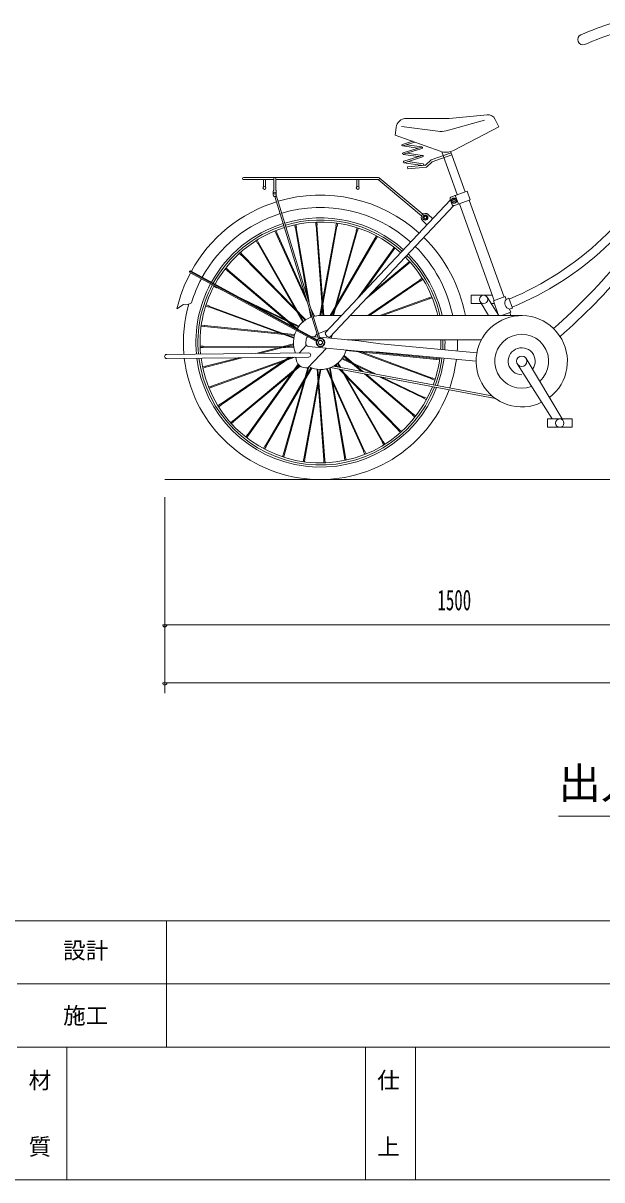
# Model space of a CAD drawing. Units: millimetres, scale not verified. Extents: x -5740 to 5740, y -4020 to 4020.
# Drawn here: x 1575 to 2969, y -4020 to -1233 of the extents above; entities that cross this region are included whole.
import ezdxf
from ezdxf.enums import TextEntityAlignment as Align

# ---------------------------------------------------------------- set-up
doc = ezdxf.new("R2010")
doc.units = ezdxf.units.MM
doc.header["$LTSCALE"] = 10
doc.linetypes.add('DOUBLE_CHAIN2', pattern=[12.8, 9, -1, 0.6, -0.6, 0.6, -1])
for name, color, linetype, lineweight in [('0-0_0', 2, 'DOUBLE_CHAIN2', 18), ('0-2_2_0_BOLD', 7, 'Continuous', 18), ('0-5_2_5_DIM', 3, 'Continuous', 18), ('0-6_2_6_HATCH', 6, 'Continuous', 18), ('0-7_F_F_', 5, 'Continuous', 18)]:
    doc.layers.add(name, color=color, linetype=linetype, lineweight=lineweight)
doc.styles.add('ＭＳ ゴシック', font='')
doc.styles.get('ＭＳ ゴシック').set_extended_font_data('MS Gothic')

# ---------------------------------------------------------------- blocks, each defined once
blk = doc.blocks.new('j')
at = {"layer": '0-6_2_6_HATCH', "color": 2}
for p, q in [((14489.23, -459.74), (14396.33, -485.29)), ((14275.83, -477.54), (14273.53, -495.64)), ((14273.53, -495.64), (14382.13, -534.71)), ((14376.63, -486.65), (14289.13, -475.14)), ((14291.23, -518.09), (14315.13, -510.59)), ((14291.53, -521.98), (14328.43, -527.14)), ((14321.33, -512.84), (14292.43, -521.9)), ((14336.93, -524.49), (14292.83, -538.29)), ((14294.03, -542.11), (14338.03, -528.3)), ((14337.73, -524.42), (14300.83, -519.25)), ((14330.03, -547.34), (14293.23, -542.18)), ((14338.53, -544.69), (14294.53, -558.49)), ((14295.73, -562.3), (14339.73, -548.5)), ((14302.53, -539.45), (14338.93, -544.55)), ((14346.83, -568.3), (14360.23, -555.63)), ((14360.23, -555.63), (14408.23, -538.33)), ((14409.93, -543.04), (14362.93, -559.98)), ((14423.23, -639.03), (14386.13, -535.93)), ((14407.83, -537.25), (14442.03, -632.25)), ((14294.83, -562.38), (14340.53, -568.78)), ((14303.63, -571.87), (14346.83, -568.3)), ((14304.03, -576.85), (14303.63, -571.87)), ((14349.03, -573.14), (14304.03, -576.85)), ((14341.13, -564.81), (14304.23, -559.65)), ((14362.93, -559.98), (14349.03, -573.14)), ((13908.53, -598.14), (14233.53, -598.14)), ((13981.03, -603.14), (13908.53, -603.14)), ((13956.03, -603.14), (13956.03, -620.69)), ((13961.03, -620.69), (13961.03, -603.14)), ((13981.03, -628.19), (13981.03, -600.64)), ((13986.03, -600.64), (13986.03, -628.19)), ((14233.53, -603.14), (13986.03, -603.14)), ((14181.03, -620.69), (14181.03, -603.14)), ((14186.03, -603.14), (14186.03, -620.69)), ((14337.13, -690.09), (14232.63, -603.14)), ((14235.13, -598.72), (14340.33, -686.25)), ((13980.03, -630.64), (13980.03, -640.64)), ((13987.03, -630.64), (13987.03, -640.64)), ((13987.03, -640.12), (14092.43, -985)), ((14446.73, -630.55), (14409.13, -644.11)), ((14426.13, -661.89), (14418.53, -640.72)), ((14454.43, -651.72), (14446.73, -630.55)), ((14088.63, -986.17), (13984.03, -644.1)), ((14406.73, -652.06), (14105.23, -972.14)), ((14116.13, -982.43), (14414.63, -665.55)), ((14406.13, -650.51), (14410.33, -662.27)), ((14416.73, -665.28), (14454.43, -651.72)), ((14512.53, -894.34), (14428.53, -661.04)), ((14452.03, -652.57), (14536.13, -885.87)), ((14341.33, -691.56), (14346.23, -688.75)), ((14341.33, -697.19), (14341.33, -691.56)), ((14346.23, -688.75), (14351.13, -691.56)), ((14351.13, -691.56), (14351.13, -697.19)), ((14353.13, -687.09), (14364.03, -697.37)), ((14032.83, -719.34), (14031.53, -711.84)), ((14035.73, -718.71), (14032.83, -719.34)), ((14033.33, -719.23), (14061.43, -883.56)), ((14034.53, -711.33), (14035.73, -718.71)), ((14066.03, -898.64), (14035.23, -718.82)), ((14099.53, -930.71), (14083.23, -712.93)), ((14085.13, -705.26), (14085.73, -712.85)), ((14085.23, -712.86), (14101.53, -930.93)), ((14092.33, -930.45), (14131.43, -715.29)), ((14133.43, -715.56), (14094.43, -930.44)), ((14130.93, -715.22), (14132.23, -707.73)), ((14133.93, -715.63), (14130.93, -715.22)), ((14135.23, -708.27), (14133.93, -715.63)), ((14184.83, -719.88), (14182.83, -727.2)), ((14339.33, -701.67), (14350.23, -711.96)), ((14346.23, -700.01), (14341.33, -697.19)), ((14351.13, -697.19), (14346.23, -700.01)), ((13942.03, -756.76), (13938.33, -750.15)), ((13983.63, -726.88), (13986.73, -733.7)), ((13989.53, -732.58), (13986.33, -725.65)), ((13986.73, -733.7), (13989.53, -732.58)), ((13987.23, -733.52), (14062.23, -899.82)), ((14057.63, -884.74), (13989.03, -732.77)), ((14116.73, -930.45), (14224.93, -745.13)), ((14226.73, -746.07), (14119.03, -930.45)), ((14123.03, -930.45), (14180.43, -726.42)), ((14182.33, -727.04), (14125.13, -930.45)), ((14230.93, -739.84), (14227.13, -746.3)), ((14050.83, -946.42), (13942.43, -756.5)), ((13944.13, -755.43), (14052.43, -945.11)), ((14267.23, -772.36), (14182.83, -889.72)), ((14193.23, -878.68), (14268.83, -773.6)), ((14271.13, -765.98), (14266.83, -772.05)), ((14266.83, -772.05), (14269.13, -773.91)), ((14269.13, -773.91), (14273.63, -767.73)), ((13903.63, -786.03), (13898.43, -780.66)), ((14056.53, -942.03), (13904.03, -785.69)), ((13905.53, -784.35), (14058.23, -940.9)), ((14303.93, -806.65), (14201.53, -891.74)), ((14212.83, -879.79), (14302.63, -805.17)), ((14308.13, -799.93), (14302.33, -804.79)), ((14302.33, -804.79), (14304.33, -807.02)), ((14304.33, -807.02), (14310.03, -802.24)), ((14083.53, -992.27), (13778.83, -826.44)), ((13779.83, -824.68), (14084.53, -990.51)), ((13780.73, -822.93), (14085.43, -988.75)), ((13869.53, -822.97), (13863.73, -818.05)), ((13869.83, -822.58), (14030.83, -959.03)), ((14039.53, -963.74), (13871.13, -821)), ((13836.73, -860.36), (13843.43, -863.61)), ((13843.43, -863.61), (13844.33, -862.06)), ((13843.73, -863.17), (13866.43, -874.12)), ((14207.93, -930.49), (14333.03, -845.21)), ((14334.13, -846.91), (14211.53, -930.49)), ((14332.73, -844.78), (14338.93, -840.57)), ((13903.73, -889.83), (14041.63, -956.28)), ((14236.93, -930.5), (14355.13, -888.15)), ((14355.83, -890), (14242.83, -930.5)), ((14354.93, -887.69), (14362.03, -885.12)), ((14523.43, -930.62), (14495.23, -886.28)), ((14538.43, -885.02), (14510.23, -895.19)), ((14538.43, -885.02), (14540.83, -891.67)), ((14547.83, -888.82), (14556.23, -912.37)), ((13747.63, -914.6), (13763.23, -904.17)), ((13824.03, -909.98), (13816.93, -907.35)), ((13818.03, -904.53), (13825.03, -907.13)), ((13825.03, -907.13), (13824.03, -909.98)), ((14029.33, -985.32), (13824.23, -909.51)), ((13824.83, -907.61), (14029.73, -983.32)), ((14040.43, -957.92), (13939.13, -909.1)), ((14070.23, -934.78), (14066.73, -914.65)), ((14070.63, -913.49), (14079.03, -932.09)), ((14498.33, -930.61), (14478.13, -896.77)), ((14504.93, -901.65), (14512.53, -901.65)), ((14510.23, -895.19), (14522.93, -930.62)), ((14071.33, -929.73), (14072.13, -934.08)), ((14077.03, -932.58), (14075.23, -928.57)), ((14144.43, -930.46), (14093.63, -930.44)), ((14578.63, -930.64), (14165.03, -930.47)), ((14549.63, -923.51), (14552.23, -930.63)), ((13813.43, -957.09), (13806.03, -956.34)), ((14030.83, -978.34), (13813.53, -956.59)), ((13813.83, -954.61), (14031.43, -976.38)), ((14085.23, -975.09), (14079.13, -981.54)), ((14112.03, -964.86), (14089.03, -973.66)), ((14119.73, -985.33), (14122.93, -975.15)), ((13937.63, -1021.95), (14028.63, -998.79)), ((14028.73, -1000.82), (13946.13, -1021.87)), ((14059.63, -1002.27), (14042.13, -1020.88)), ((14059.13, -987.21), (14058.23, -997.17)), ((14087.43, -982.32), (14070.73, -980.76)), ((14088.63, -986.94), (14083.73, -995.44)), ((14083.73, -995.44), (14088.63, -1003.94)), ((14098.43, -986.94), (14088.63, -986.94)), ((14103.33, -995.44), (14098.43, -986.94)), ((14098.43, -1003.94), (14103.33, -995.44)), ((14158.23, -988.91), (14481.43, -989.05)), ((14065.03, -1020.64), (13723.13, -1024.16)), ((13723.23, -1034.16), (14065.13, -1030.64)), ((13811.13, -1007.3), (13803.53, -1007.27)), ((13811.03, -1004.8), (14029.43, -1005.89)), ((14029.73, -1007.9), (13811.13, -1006.8)), ((13831.23, -1100.87), (14026.13, -1031.04)), ((14032.23, -1030.98), (13832.03, -1102.73)), ((14022.13, -1031.08), (13854.13, -1145.67)), ((14063.53, -1056.47), (14107.93, -1009.33)), ((14088.63, -1003.94), (14098.43, -1003.94)), ((14192.03, -1064.78), (14149.43, -1028.67)), ((14150.43, -1026.9), (14196.03, -1065.53)), ((14155.73, -1014.5), (14373.33, -1036.27)), ((14362.23, -1083.27), (14180.53, -1016.1)), ((14187.63, -1016.59), (14362.83, -1081.37)), ((14373.53, -1034.29), (14204.13, -1017.34)), ((13816.63, -1052.26), (13809.23, -1054.14)), ((13810.03, -1057.04), (13817.23, -1055.2)), ((13817.23, -1055.2), (13816.63, -1052.26)), ((13816.73, -1052.75), (13896.73, -1032.38)), ((13905.23, -1032.29), (13817.13, -1054.71)), ((13853.03, -1143.97), (14018.53, -1031.12)), ((13883.13, -1184.23), (14043.33, -1051.13)), ((14045.03, -1052.37), (13884.43, -1185.71)), ((13918.33, -1217.28), (14040.13, -1047.89)), ((14041.53, -1049.4), (13919.93, -1218.52)), ((13960.43, -1244.81), (14070.53, -1056.22)), ((14072.43, -1056.92), (13962.13, -1245.75)), ((14004.73, -1263.83), (14063.13, -1056.54)), ((14065.83, -1054.22), (14006.63, -1264.45)), ((14198.03, -1258.11), (14108.13, -1058.79)), ((14110.13, -1058.3), (14199.93, -1257.36)), ((14151.83, -1272.06), (14115.03, -1056.8)), ((14116.93, -1056.1), (14153.83, -1271.64)), ((14515.03, -1130.48), (14117.43, -1055.88)), ((14125.13, -1052.24), (14506.53, -1123.79)), ((14132.43, -1053.61), (14128.93, -1049.98)), ((14130.63, -1048.85), (14135.83, -1054.25)), ((14139.93, -1055.02), (14134.73, -1045.77)), ((14136.23, -1044.46), (14142.53, -1055.5)), ((14218.33, -1069.73), (14145.43, -1034.6)), ((14146.63, -1032.96), (14225.93, -1071.14)), ((14373.63, -1033.79), (14373.23, -1036.76)), ((14373.23, -1036.76), (14380.83, -1037.52)), ((14381.13, -1034.54), (14373.63, -1033.79)), ((14568.03, -1047.35), (14652.13, -1179.63)), ((14676.03, -1179.63), (14589.33, -1034.24)), ((14053.73, -1275.32), (14092.73, -1060.43)), ((14094.73, -1060.43), (14055.73, -1275.59)), ((14101.93, -1278.01), (14085.53, -1059.95)), ((14087.63, -1060.17), (14103.93, -1277.95)), ((14138.53, -1059.83), (14281.63, -1206.52)), ((14283.13, -1205.19), (14141.93, -1060.48)), ((14143.23, -1060.72), (14242.93, -1235.44)), ((14244.63, -1234.38), (14145.83, -1061.2)), ((14199.73, -1071.32), (14316.03, -1169.88)), ((14317.23, -1168.3), (14203.73, -1072.06)), ((14342.43, -1129.48), (14235.63, -1078.06)), ((14243.23, -1079.48), (14343.43, -1127.71)), ((14363.03, -1080.89), (14370.13, -1083.53)), ((13824.03, -1102.94), (13831.03, -1100.41)), ((13832.23, -1103.19), (13825.03, -1105.76)), ((13831.03, -1100.41), (13832.23, -1103.19)), ((14343.63, -1127.27), (14342.23, -1129.92)), ((14342.23, -1129.92), (14349.03, -1133.22)), ((14350.33, -1130.52), (14343.63, -1127.27)), ((13846.43, -1147.83), (13852.73, -1143.55)), ((13854.33, -1146.1), (13848.13, -1150.31)), ((13852.73, -1143.55), (13854.33, -1146.1)), ((14321.43, -1175.12), (14315.73, -1170.27)), ((13877.03, -1188.64), (13882.83, -1183.86)), ((13884.83, -1186.08), (13878.93, -1190.95)), ((13882.83, -1183.86), (13884.83, -1186.08)), ((13920.33, -1218.82), (13915.93, -1224.9)), ((14286.53, -1212.31), (14281.23, -1206.86)), ((13956.13, -1251.04), (13959.93, -1244.58)), ((14245.03, -1234.12), (14242.53, -1235.71)), ((14242.53, -1235.71), (14246.23, -1242.21)), ((14248.83, -1240.73), (14245.03, -1234.12)), ((14002.23, -1271), (14004.33, -1263.68)), ((14004.33, -1263.68), (14007.13, -1264.61)), ((14007.13, -1264.61), (14005.13, -1271.82)), ((14051.93, -1282.61), (14053.23, -1275.24)), ((14102.03, -1285.62), (14101.43, -1278.03)), ((14151.33, -1272.17), (14154.33, -1271.54)), ((14152.63, -1279.55), (14151.33, -1272.17)), ((14154.33, -1271.54), (14155.53, -1279.04)), ((14200.73, -1265.23), (14197.63, -1258.3))]:
    blk.add_line(p, q, dxfattribs=at)
for points in [[(14494.93, -446.94), (14403.53, -455.64), (14300.63, -455.64)], [(14414.13, -532.56), (14523.53, -475.64), (14514.73, -457.9)], [(14085.73, -712.85), (14082.73, -712.95), (14082.13, -705.48)], [(14182.83, -727.2), (14179.93, -726.27), (14182.03, -719.06)], [(13940.93, -748.66), (13944.63, -755.17), (13942.03, -756.76)], [(14227.13, -746.3), (14224.53, -744.9), (14228.33, -738.33)], [(13900.53, -778.57), (13905.93, -784.02), (13903.63, -786.03)], [(13865.73, -815.76), (13871.43, -820.6), (13869.53, -822.97)], [(14340.63, -843.05), (14334.33, -847.33), (14332.73, -844.78)], [(14363.13, -887.94), (14356.03, -890.47), (14354.93, -887.69)], [(14481.03, -901.65), (14456.73, -901.65), (14456.73, -881.65), (14508.03, -881.65)], [(14549.33, -915.21), (14552.03, -922.66), (14529.93, -930.62)], [(13806.33, -953.36), (13813.93, -954.12), (13813.43, -957.09)], [(14091.73, -982.72), (14186.43, -991.54), (14238.03, -998.86), (14470.43, -1020.52)], [(13803.53, -1004.27), (13811.03, -1004.3), (13811.13, -1007.3)], [(14468.53, -1040.43), (14236.23, -1018.78), (14184.13, -1016.43), (14065.03, -1005.33)], [(14369.13, -1086.35), (14362.13, -1083.75), (14363.03, -1080.89)], [(14315.73, -1170.27), (14317.53, -1167.91), (14323.33, -1172.83)], [(13913.53, -1223.15), (13917.93, -1216.97), (13920.33, -1218.82)], [(14281.23, -1206.86), (14283.43, -1204.85), (14288.73, -1210.21)], [(13959.93, -1244.58), (13962.63, -1245.98), (13958.73, -1252.55)], [(14053.23, -1275.24), (14056.23, -1275.66), (14054.83, -1283.15)], [(14101.43, -1278.03), (14104.43, -1277.93), (14105.03, -1285.4)], [(14197.63, -1258.3), (14200.43, -1257.17), (14203.43, -1264)]]:
    blk.add_lwpolyline(points, dxfattribs=at)
for points in [[(14410.43, -656.66), (14410.43, -651.03), (14415.33, -648.22), (14420.23, -651.03), (14420.23, -656.66), (14415.33, -659.48)], [(14640.33, -1179.63), (14700.33, -1179.63), (14700.33, -1199.63), (14640.33, -1199.63)]]:
    blk.add_lwpolyline(points, close=True, dxfattribs=at)
for centre, radius in [((13958.53, -623.14), 3.5), ((13983.53, -635.64), 2.5), ((14183.53, -623.14), 3.5), ((14415.33, -653.85), 6.3), ((14415.33, -653.85), 3), ((14346.23, -694.38), 6.3), ((14346.23, -694.38), 3), ((14486.73, -891.65), 10), ((14093.53, -995.44), 10.5), ((14093.53, -995.44), 5), ((14578.53, -1040.64), 12.5), ((14670.33, -1189.63), 10)]:
    blk.add_circle(centre, radius, dxfattribs=at)
for centre, radius, start, end in [((15112.43, -1177.14), 1002.5, 108.425, 112.97069), ((15112.43, -1177.14), 977.5, 108.3672, 112.97069), ((14726.03, -265.64), 12.5, 112.97061, 292.97058), ((14300.63, -480.64), 25, 89.99992, 172.87489), ((14496.83, -466.85), 20, 26.56413, 95.43941), ((14383.13, -437.08), 50, 262.50403, 285.37616), ((14291.83, -520), 2, 107.40338, 287.40338), ((14337.53, -526.4), 2, 287.40338, 107.40338), ((14293.43, -540.2), 2, 107.40338, 287.40338), ((14339.13, -546.6), 2, 287.40338, 107.40338), ((14395.63, -497.07), 40, 250.20125, 297.47455), ((14264.13, -208.06), 739.5, 292.61365, 334.12314), ((14264.13, -208.06), 760.5, 292.53613, 332.69836), ((14295.13, -560.4), 2, 107.40338, 287.40338), ((14340.83, -566.8), 2, 262.02002, 82.02002), ((13908.53, -600.64), 2.5, 90.00304, 270.00302), ((13983.53, -600.64), 2.5, 0.00304, 180.00302), ((14233.53, -600.64), 2.5, 270.00305, 90.00304), ((13672.33, 154.68), 1487.5, 311.35995, 329.64667), ((13983.53, -630.64), 3.5, 135.58543, 180.00073), ((13983.53, -640.64), 3.5, 180.00075, 0.00075), ((13983.53, -630.64), 3.5, 0.00075, 44.41605), ((14093.53, -995.44), 355.2, 47.92242, 106.67706), ((13672.33, 154.68), 1512.5, 311.32513, 328.91446), ((14093.53, -995.44), 355.2, 107.32228, 151.11981), ((14410.83, -648.82), 5, 109.81282, 199.81281), ((14415.03, -660.57), 5, 199.81282, 289.81281), ((14093.53, -995.44), 325.2, 107.35213, 151.09013), ((14093.53, -995.44), 325.2, 48.03412, 106.64737), ((14093.53, -995.44), 300.2, 48.14421, 106.61804), ((14346.23, -694.38), 10, 46.71114, 226.71112), ((14093.53, -995.44), 300.2, 107.38148, 151.06081), ((14093.53, -995.44), 295.2, 107.38789, 151.05428), ((14093.53, -995.44), 290.2, 107.39453, 151.04755), ((14093.53, -995.44), 295.2, 48.16841, 106.61153), ((14093.53, -995.44), 290.2, 48.19345, 106.60478), ((14093.53, -995.44), 355.2, 10.52061, 45.50266), ((14093.53, -995.44), 325.2, 11.50616, 45.3911), ((14093.53, -995.44), 290.2, 12.91942, 45.23158), ((14093.53, -995.44), 295.2, 12.69653, 45.25673), ((14093.53, -995.44), 300.2, 12.48126, 45.28104), ((14093.53, -995.44), 355.2, 151.76506, 166.84489), ((13779.83, -824.68), 2, 61.43707, 241.43707), ((14093.53, -995.44), 325.2, 151.79489, 162.881), ((14093.53, -995.44), 300.2, 151.82426, 185.34929), ((14093.53, -995.44), 295.2, 151.83066, 185.43002), ((14093.53, -995.44), 290.2, 151.83731, 185.51357), ((14552.83, -900.64), 15, 143.30426, 256.31616), ((14264.13, -208.06), 737.5, 292.03802, 292.62125), ((13766.73, -874.37), 30, 263.35706, 302.36987), ((14093.53, -995.44), 330.2, 163.68443, 184.91597), ((14264.13, -208.06), 762.5, 291.9649, 292.52899), ((14093.53, -995.44), 65, 108.76297, 149.67929), ((14093.53, -995.44), 65, 90.00003, 105.23653), ((14578.53, -1040.64), 110, 307.34399, 295.93109), ((14093.53, -995.44), 65, 153.20575, 203.11987), ((14115.23, -972.47), 10, 178.12135, 275.30212), ((14065.73, -997.86), 7.5, 174.67349, 264.67349), ((14066.63, -987.91), 7.5, 116.88986, 174.67348), ((14093.53, -995.44), 290.2, 356.65033, 1.27036), ((14093.53, -995.44), 295.2, 356.61691, 1.24847), ((14093.53, -995.44), 300.2, 356.58463, 1.22736), ((14093.53, -995.44), 330.2, 356.41104, 1.11359), ((14578.53, -1040.64), 65, 311.90671, 291.36877), ((13723.13, -1029.16), 5, 90.69403, 270.69403), ((14059.23, -1031.84), 25, 177.98656, 279.84259), ((14065.13, -1025.64), 5, 270.69403, 90.69403), ((14093.53, -995.44), 65, 244.63283, 343.5882), ((14578.53, -1040.64), 32.5, 323.43845, 269.99939), ((14093.53, -995.44), 330.2, 186.65839, 339.78668), ((14093.53, -995.44), 300.2, 187.2675, 338.81812), ((14093.53, -995.44), 295.2, 187.38107, 338.63715), ((14093.53, -995.44), 290.2, 187.49858, 338.44983), ((14093.53, -995.44), 290.2, 339.45358, 352.70084), ((14093.53, -995.44), 295.2, 339.62332, 352.73434), ((14093.53, -995.44), 300.2, 339.78735, 352.76675), ((14093.53, -995.44), 330.2, 340.66547, 352.94016)]:
    blk.add_arc(centre, radius, start, end, dxfattribs=at)

msp = doc.modelspace()

# ---------------------------------------------------------------- linework, layer by layer
at = {"layer": '0-2_2_0_BOLD'}
msp.add_line((5246, -2332.68), (1916, -2332.68), dxfattribs=at)
at = {"layer": '0-5_2_5_DIM'}
for p, q in [((1916, -2374.74), (1916, -2847.68)), ((1921, -2682.68), (1911, -2682.68)), ((1916, -2682.68), (5305, -2682.68)), ((1921, -2822.68), (1911, -2822.68)), ((5246, -2822.68), (1916, -2822.68)), ((2864.5, -3143.98), (4784.5, -3143.98))]:
    msp.add_line(p, q, dxfattribs=at)
for centre in [(1916, -2682.68), (1916, -2822.68)]:
    msp.add_arc(centre, 5, 180, 0, dxfattribs=at)
at = {"layer": '0-7_F_F_'}
for p, q in [((5740, -3395.87), (-5740, -3395.87)), ((1920, -3699.87), (1920, -3395.87)), ((1560, -3547.87), (3080, -3547.87)), ((1560, -3699.87), (3080, -3699.87)), ((1680, -4019.87), (1680, -3699.87)), ((2400, -4019.87), (2400, -3699.87)), ((2520, -4019.87), (2520, -3699.87)), ((-5740, -4019.87), (5740, -4019.87))]:
    msp.add_line(p, q, dxfattribs=at)

# ---------------------------------------------------------------- block references
at = {"layer": '0-0_0'}
msp.add_blockref('j', (-11802.43, -1007.04), dxfattribs=at)

# ---------------------------------------------------------------- texts
at = {"layer": '0-5_2_5_DIM', "color": 7, "style": 'ＭＳ ゴシック', "width": 0.6}
msp.add_text('1500', height=49.85, dxfattribs=at).set_placement((2573, -2662.68), align=Align.BOTTOM_LEFT)
at = {"layer": '0-5_2_5_DIM', "color": 7, "style": 'ＭＳ ゴシック'}
msp.add_text('出入操作必要寸法図\u3000Ｓ＝１／２０', height=74.78, dxfattribs=at).set_placement((2864.5, -3123.98), align=Align.BOTTOM_LEFT)
at = {"layer": '0-7_F_F_', "color": 7, "style": 'ＭＳ ゴシック'}
for s, p in [('設計', (1671, -3499.09)), ('施工', (1671, -3655.87)), ('材', (1588, -3811.87)), ('仕', (2428, -3811.87)), ('質', (1588, -3971.87)), ('上', (2428, -3971.87))]:
    msp.add_text(s, height=39.88, dxfattribs=at).set_placement(p, align=Align.BOTTOM_LEFT)

doc.saveas('drawing.dxf')
